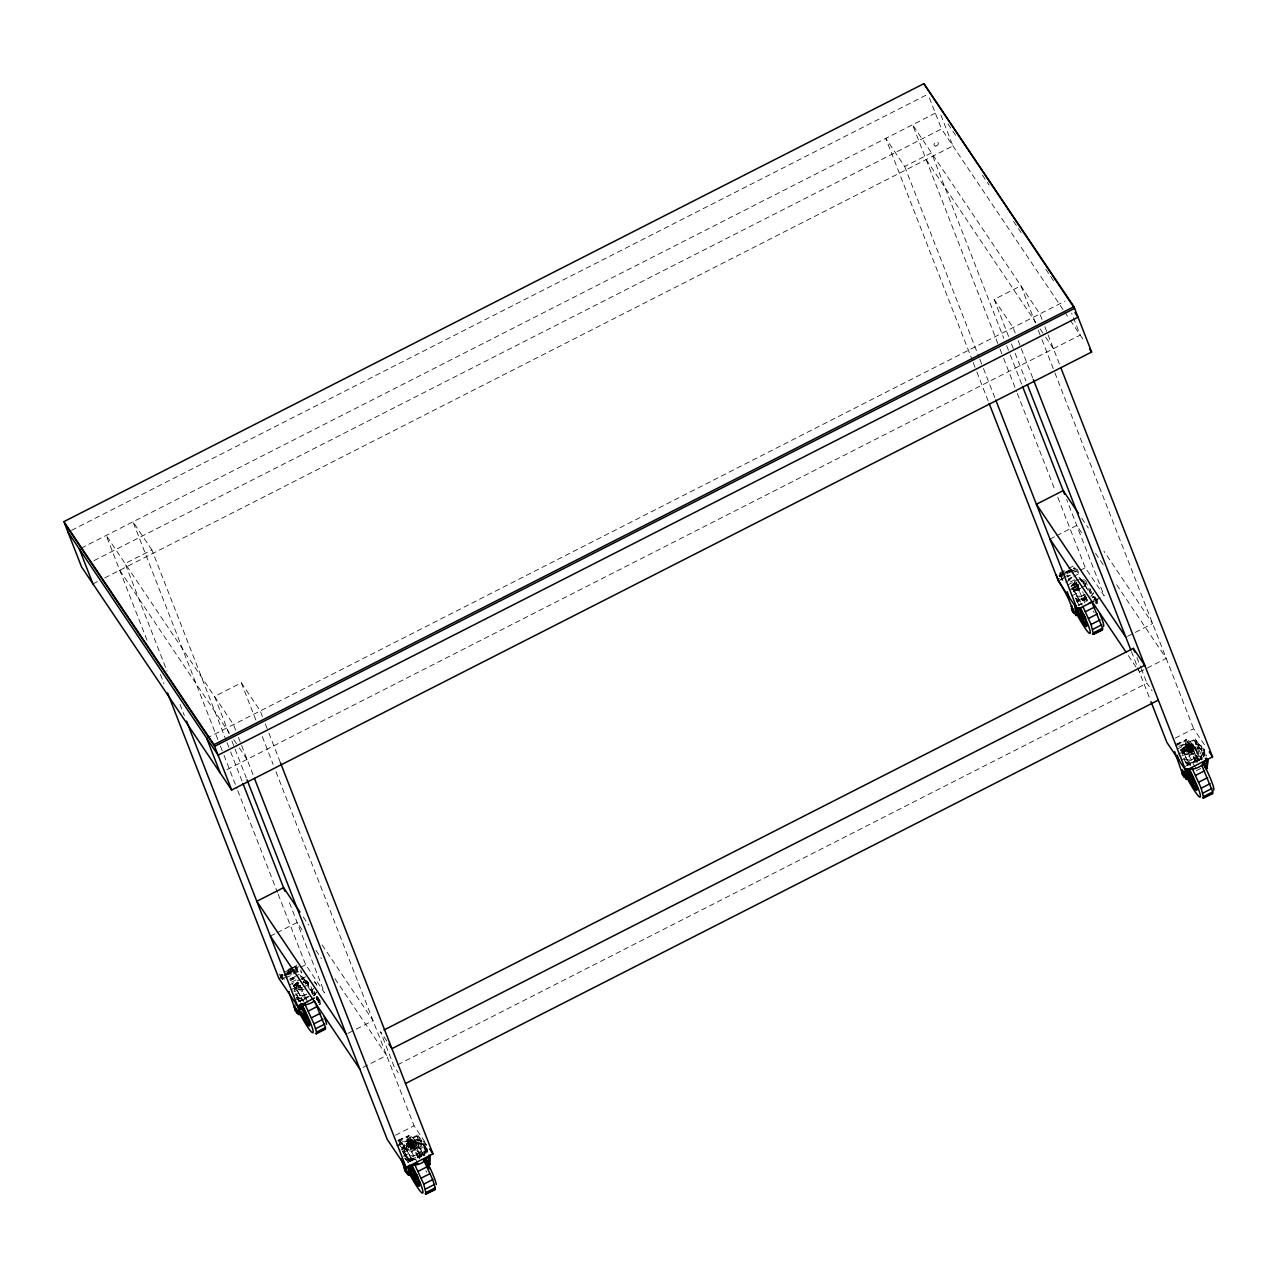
<?xml version="1.0" encoding="UTF-8"?>
<svg xmlns="http://www.w3.org/2000/svg" width="1278" height="1278" viewBox="0 0 1278 1278"><rect width="100%" height="100%" fill="white"/><g stroke="black" fill="none" stroke-linecap="round" stroke-linejoin="round"><path stroke-width="0.75" stroke-dasharray="5 3.75" d="M317.902 997.543A9.697 4.409 -30.2 0 0 317.695 997.383L319.037 1001.952L316.848 997.032M319.117 1004.748L320.235 1004.188L319.979 999.396M418.066 1163.683C401.196 1135.615 406.676 1121.269 423.881 1155.631A27.796 3.067 63 0 0 410.909 1136.669A27.796 3.067 63 0 0 418.162 1157.596M1093.201 596.97L1094.24 597.082M1096.62 602.353L1095.917 601.555L1096.62 601.954A9.841 8.658 -15.1 0 0 1095.885 599.67L1095.853 599.51M1195.569 767.727C1178.683 739.658 1184.179 725.313 1201.368 759.659A27.796 3.067 63 0 0 1188.396 740.697A27.796 3.067 63 0 0 1195.649 761.64M281.975 975.29L282.901 974.475M1096.412 598.551L1096.141 603.599M418.05 1157.948A18.946 2.093 63 0 1 413.752 1145.136L414.216 1143.506A20.208 2.221 63 0 1 422.555 1154.961M1191.176 749.243L1191.719 747.55A20.208 2.221 63 0 1 1200.042 759.004M404.056 1152.5L404.759 1150.44A11.007 7.348 -21.3 0 1 418.545 1143.411L420.957 1143.906A11.007 7.348 -21.3 0 1 425.079 1148.091L425.111 1150.088A11.007 7.348 -21.3 0 1 408.209 1158.683L406.244 1157.692M295.346 968.149L296.752 967.158M1061.683 576.378L1059.158 575.563L1064.143 573.023M319.053 1001.936L316.768 996.952M1093.68 596.714L1093.872 597.465M1097.738 598.727L1097.355 604.526M300.522 987.75L301.592 987.734L299.036 987.75L297.119 984.875L297.087 982.095M406.5 1144.209L409.455 1140.791L411.788 1140.232L414.344 1140.216L416.277 1143.091L416.947 1144.832L415.574 1146.813L411.66 1148.81L409.104 1148.826L406.5 1144.209L409.104 1148.826M409.455 1140.791L410.142 1142.532L408.225 1145.328M413.992 1148.251L413.321 1146.51L415.238 1143.714M1079.894 588.168L1076.14 588.391L1073.536 583.79L1074.91 581.794L1074.367 582.608M1183.987 748.253L1186.958 744.818L1189.291 744.275L1191.831 744.259L1193.764 747.135L1194.435 748.86L1193.077 750.857L1189.147 752.854L1186.607 752.854L1183.987 748.253L1186.607 752.854M1186.958 744.818L1187.629 746.56L1185.712 749.355M1191.479 752.295L1190.808 750.553L1192.725 747.758M403.113 1146.893L402.059 1148.507A13.259 8.85 -21.3 0 1 415.446 1140.104A13.259 8.85 -21.3 0 1 426.548 1145.679M298.157 984.252L298.701 983.437L294.307 985.785L292.534 983.325M407.331 1143.027L408.656 1141.494M415.574 1146.813L416.133 1146.015M1075.245 584.893L1076.523 583.151A1.901 1.262 -21.3 0 0 1076.859 583.295M1184.818 747.071L1186.144 745.537M1193.077 750.857L1193.62 750.042M1061.794 578.151L1059.861 573.886L1060.612 572.927M1062.353 576.298L1061.587 577.241L1063.296 581.634M298.701 983.437L297.119 984.875M409.551 1143.778L407.187 1145.951M413.992 1145.152A1.901 1.262 -21.3 0 0 411.069 1144.896A1.901 1.262 -21.3 0 0 411.5 1147.053A1.901 1.262 -21.3 0 0 413.992 1145.152L416.277 1143.091M1187.038 747.822L1184.674 749.994M1195.537 761.992A18.946 2.093 63 0 1 1191.24 749.18L1193.764 747.135M305.394 982.654L306.209 982.015L304.276 979.156L301.736 979.156A1.901 1.262 -21.3 0 1 302.039 979.252M1074.207 585.532L1076.571 583.359A13.259 8.85 -21.3 0 0 1073.696 585.116M397.857 1140.615L408.417 1135.854L421.692 1156.302M71.552 530.322L926.183 95.083M81.073 548.23L937.685 111.969M94.013 560.627L941.535 128.998L1063.615 310.41M226.318 740.793L151.89 549.907L125.1 563.55L167.003 671.046M972.51 360.811L885.798 138.407L904.696 166.507L931.486 152.865L1003.741 338.207M92.975 583.902L98.31 581.186M104.7 577.944L952.941 145.948L940.081 112.959M262.421 716.495L260.249 710.935L241.334 682.835L214.56 696.478L229.002 733.54M1008.614 336.513L994.156 299.435L1020.946 285.793L1035.388 322.871M206.685 738.221L1064.973 301.113M226.957 769.628L1080.214 335.092L1071.635 313.094M270.361 936.135L275.393 933.579M277.054 932.716L297.151 922.492L303.781 932.333M1049.973 539.092L1054.989 536.536M1056.666 535.69L1076.747 525.45L1083.377 535.306M1059.813 572.911L1066.89 569.301M1068.664 568.406L1073.983 565.691M1059.861 573.886L1066.81 570.339M1059.286 575.292L1064.686 572.528M1065.932 571.905L1072.769 568.359M1064.989 572.576L1069.127 570.483M1062.401 574.253L1071.986 569.349M1066.076 572.736L1074.766 568.295M1059.542 576.17L1072.37 569.605M288.029 969.555L296.879 965.05M1061.187 575.899L1074.99 569.605M290.473 968.74L297.423 965.194M284.004 972.494L289.195 969.858M290.921 968.98L297.838 965.449M1066.667 573.838L1071.651 571.298M287.965 970.577L296.656 966.152M1071.044 571.873L1076.268 569.205M282.374 974.475L281.112 975.114A39.378 4.345 63 0 1 282.837 975.897M287.598 971.887L292.582 969.347M286.767 972.814L293.716 969.283M295.458 968.389L298.924 966.615M1063.44 577.384L1070.389 573.838M1072.066 572.911L1077.21 570.292M287.246 972.957L290.729 971.2M292.454 970.306L299.419 966.775M284.179 974.635L293.62 969.81M287.422 973.564L294.068 970.178M1059.542 580.42L1069.974 575.116M278.892 978.389L282.23 976.696M283.908 975.833L290.601 972.43M292.279 971.568L298.972 968.165M300.649 967.318L305.682 964.746L324.58 992.862L288.461 900.191M1066.858 577.097L1070.213 575.388M1080.261 570.276L1085.278 567.72L1104.192 595.82L1066.619 499.442M287.917 974.028L294.563 970.657M285.25 975.641L290.473 972.989M280.729 978.581L281.847 978.005L280.553 974.267M287.965 974.826L291.448 973.053M293.189 972.175L298.397 969.507M282.853 978.501L291.544 974.012M293.253 973.133L300.106 969.651M1068.52 578.982L1071.986 577.209M1073.728 576.314L1078.951 573.662M1068.712 579.046L1071.699 577.528M285.921 978.005L298.093 971.807A39.81 4.393 63 0 1 301.848 973.021L300.138 968.628M1068.28 579.988L1071.268 578.471M1065.612 582.225L1073.073 578.423M289.675 979.204L293.157 977.446M294.898 976.552L301.848 973.021M290.122 979.156L294.595 976.887M1070.229 581.985L1074.702 579.701M291.192 979.331L294.164 977.814M289.994 980.817L295.969 977.782M1067.929 584.845L1080.837 578.327M291.64 982.095L296.113 979.811M1071.411 586.426L1077.386 583.391M289.339 984.955L300.282 979.427M302.007 978.549L305.474 976.791M1069.67 589.717L1077.13 585.915L1075.964 582.672M291.08 989.827L298.541 986.025M1073.169 591.57L1079.654 588.263M1081.268 587.433L1086.14 584.957M1072.226 587.704L1074.654 591.554L1080.629 588.503M294.435 991.744L302.551 987.606M304.18 986.792L309.036 984.316M1072.178 595.74L1079.638 591.938L1077.13 585.915M294.307 985.785L297.55 990.897L302.039 988.613M293.589 995.85L302.551 991.297L300.665 986.776M1074.654 591.554L1078.233 597.753L1084.207 594.717M1076.795 601.762L1082.77 598.711L1079.638 591.938M297.55 990.897L301.129 997.112L307.103 994.06M298.205 1001.872L305.666 998.07L302.551 991.297M1092.163 597.545L1093.281 596.986M1093.249 597.257L1093.728 597.002A9.841 8.658 -15.1 0 1 1095.661 599.238M1077.897 605.516L1086.3 601.251M1095.821 600.085L1100.837 597.529M1096.189 602.497L1095.917 600.213M317.902 1002.112L319.516 1001.696L318.462 1000.291A9.697 4.409 -30.2 0 0 318.478 998.342L319.037 1001.553L316.225 996.728M319.133 1004.444L320.251 1003.869M347.92 1033.391L354.613 1029.972M356.29 1029.125L373.032 1020.595L320.938 943.18M1127.515 636.348L1152.628 623.568L1103.857 551.09M363.16 1067.354L386.611 1055.42L333.59 976.648M1139.417 672.02L1166.207 658.394L1116.509 584.541M397.666 1064.766L1146.925 683.187L1152.117 690.887M395.621 1135.168L414.04 1125.79L426.277 1143.97M1175.233 738.141L1193.636 728.748L1205.873 746.943M1175.888 744.275L1185.904 739.898L1199.179 760.346M398.401 1140.232L408.417 1135.854M1176.958 744.451L1185.904 739.898M398.273 1141.893L407.235 1137.34M1175.776 745.937L1184.722 741.384M399.471 1140.407L401.404 1142.42L410.35 1137.851M1178.891 746.448L1187.853 741.895M396.563 1145.727L417.826 1134.896L423.178 1142.851L426.341 1145.312M1181.144 746.16L1195.313 738.94L1200.665 746.895L1203.828 749.355L1206.512 756.065M397.953 1145.919L416.963 1136.222L422.395 1144.305L425.542 1146.765L426.389 1150.855A11.997 8.003 -21.3 0 1 424.152 1155.296M1177.166 749.084L1194.467 740.266L1199.898 748.349L1203.045 750.809L1203.876 754.899A11.997 8.003 -21.3 0 1 1201.639 759.34M401.404 1142.42L404.088 1146.094L413.034 1141.542M1190.537 745.585L1181.575 750.138L1190.233 764.899M400.845 1150.136L409.807 1145.583M1178.348 754.18L1187.294 749.627M404.215 1152.069L420.43 1143.794M1181.703 756.097L1197.917 747.838M404.088 1146.094L407.331 1151.222L416.277 1146.654M1184.818 755.266L1193.764 750.697M403.369 1156.175L412.315 1151.606M1180.856 760.202L1189.802 755.649M407.331 1151.222L410.909 1157.421L419.855 1152.868M1188.396 761.464L1197.342 756.911M407.97 1162.181L415.43 1158.379M1183.971 766.992L1192.933 762.423M1196.288 770.714L1201.464 768.078M1073.536 583.79L1075.469 586.65L1077.801 586.091L1076.715 586.123M303.829 981.232L304.963 980.881L306.88 983.756L306.209 982.015M296.432 983.149L298.365 986.009L299.499 985.673M1194.435 748.86L1192.518 746.001L1189.067 746.799M1185.92 751.129L1189.371 750.33M416.947 1144.832L415.015 1141.957L411.58 1142.756M408.433 1147.085L411.883 1146.286M295.665 967.702L297.886 968.964M410.685 1140.455L412.874 1140.216M1188.077 744.483L1190.361 744.243M1077.61 588.407L1078.696 588.391M1191.256 746.544L1187.629 746.56M1187.182 750.585L1190.808 750.553M1188.077 752.87L1189.147 752.854M301.736 979.156L302.806 979.14A2.524 1.677 -21.3 0 0 301.704 978.117M413.768 1142.5L410.142 1142.532M409.695 1146.542L413.321 1146.51M410.573 1148.826L411.66 1148.81M1080.086 579.733L1082.754 581.746A6.31 4.217 -21.3 0 1 1085.549 586.123M319.005 1001.936L316.784 996.824M1197.246 744.211L1199.068 744.675M419.759 1140.184L421.564 1140.631M300.234 975.306L306.081 981.616L314.116 995.306A27.796 3.067 63 0 0 300.873 977.99M1185.489 762.615L1185.712 762.726A11.007 7.348 -21.3 0 0 1202.598 754.116L1202.231 751.256M296.464 997.367L298.445 998.358A11.007 7.348 -21.3 0 0 306.305 998.23M296.065 998.821L298.221 999.907A11.997 8.003 -21.3 0 0 303.765 1000.386M405.845 1159.13L407.986 1160.216A11.997 8.003 -21.3 0 0 413.529 1160.696M1073.648 568.502L1074.478 569.125M1188.668 748.205L1187.821 746.001M1189.754 748.924L1190.617 751.129M411.181 1144.161L410.334 1141.957M412.267 1144.88L413.129 1147.085M1194.515 754.915L1196.655 756.48M417.011 1150.887L419.168 1152.436M1074.958 585.516L1074.095 584.238M1075.852 587.816L1074.99 586.522M1193.013 747.135L1193.892 748.413M1185.409 749.994L1184.546 748.7M1186.303 752.279L1185.441 750.985M304.563 979.731L305.442 981.009M305.458 982.015L306.321 983.309M297.854 984.875L296.991 983.597M298.748 987.159L297.886 985.881M414.631 1140.807L415.494 1142.085M415.526 1143.091L416.388 1144.385M407.922 1145.951L407.059 1144.657M408.816 1148.235L407.954 1146.957M1093.872 596.714L1095.597 598.999M1083.425 583.95L1083.313 582.656M1080.517 578.614L1088.68 591.331M1081.779 580.308L1082.53 581.666M1192.23 744.77L1192.997 746.128M1094.112 596.986L1095.182 598.727M947.972 123.918L955.768 135.516M982.431 175.134L989.108 185.038M1013.566 221.382L1022.464 234.609M1045.803 269.307L1054.701 282.518M1064.718 312.056L1069.143 318.637M1070.261 320.283L1084.367 341.258M926.151 159.59L1035.723 322.407M1040.148 328.989L1044.573 335.571M1045.692 337.216L1053.439 348.734M994.156 299.435L1013.071 327.551L1015.243 333.111M1081.779 518.277L1088.345 528.022M1095.534 553.358L1104.368 566.489M1128.378 655.614L1138.315 670.391M1189.514 750.106L1191.415 752.934M1087.258 599.941L1086.779 599.222A11.997 8.003 -21.3 0 1 1077.945 601.091M1060.389 575.244L1061.667 577.145M151.89 549.907L132.976 521.791L219.688 744.195M119.765 570.26L229.337 733.093M233.762 739.674L238.187 746.24M239.29 747.886L247.037 759.404M303.269 916.933L308.733 925.064M386.755 1040.995L380.524 1031.745L394.103 1066.571L398.257 1072.737M315.922 950.385L321.449 958.596M412.027 1146.062L413.928 1148.89M281.639 975.881L283.812 979.124M279.163 974.076L284.036 981.248M1095.661 602.769L1096.268 603.727M317.327 996.792L318.462 998.821M1095.581 598.999A9.697 4.409 -30.2 0 0 1094.783 598.024L1094.687 598.967M317.887 1000.962L319.165 1003.086L318.861 999.955M1094.575 598.775L1094.687 599.733M1078.233 597.753L1081.907 604.622M410.909 1157.421L412.746 1160.855M317.775 1000.147L316.257 996.856M316.369 998.693L317.12 1000.147M301.129 997.112L303.892 1002.256M317.599 999.843L316.305 997.064M298.093 971.807L296.352 968.452A39.378 4.345 63 0 1 298.972 968.404M280.713 976.408L282.438 979.779M1082.77 598.711L1086.284 605.772M316.545 998.342L317.2 999.668M305.666 998.07L308.302 1003.358M318.765 998.869L319.165 999.907M1092.578 596.602L1093.057 597.721M1095.965 599.749L1096.268 600.548M1042.017 319.468L1039.861 313.909L912.572 124.765L999.284 347.169M1044.861 326.737L1059.366 363.942M1204.036 749.723L1204.371 750.601M1202.694 749.93L1203.045 750.809M1203.509 751.847L1205.122 756.001M1203.541 754.02L1203.876 754.899M1038.279 330.283L1041.171 337.696M1041.905 339.549L1054.19 371.051M1054.909 372.904L1193.636 728.748M1201.16 748.365L1201.512 749.243M1199.547 747.47L1199.898 748.349M1195.681 747.438L1196.016 748.317M1191.831 744.259L1192.518 746.001M1188.316 745.665L1190.713 751.815M929.378 97.831L941.535 128.998M1183.923 752.071L1184.259 752.95M1018.135 340.523L1033.295 379.438M1136.925 657.515L1140.503 666.685M1141.206 668.522L1146.925 683.187M1011.505 343.926L1014.397 351.338M1015.115 353.191L1025.946 380.988M1131.445 651.588L1150.232 699.769M1006.633 345.619L1009.524 353.032M1010.259 354.885L1021.809 384.534M1000.019 349.022L1002.895 356.434M1003.629 358.287L1016.633 391.643M1017.352 393.496L1054.925 489.873M1057.817 497.286L1085.278 567.72M1085.565 583.854L1085.214 582.976A6.31 4.217 -21.3 0 1 1084.591 586.426M1077.242 569.285L1078.376 572.209M1081.38 579.797L1082.051 581.538M1075.469 586.65L1076.14 588.391M1073.456 587.608L1073.808 588.487M904.696 166.507L979.124 357.409M979.859 359.262L982.75 366.674M983.469 368.527L995.035 398.177M973.229 362.664L976.12 370.077M976.839 371.93L988.405 401.58M265.313 723.907L268.204 731.32M268.923 733.173L280.489 762.838M426.021 1147.804L428.258 1153.587M425.207 1145.887L425.542 1146.765M426.037 1149.976L426.389 1150.855M423.673 1144.337L424.008 1145.2M424.743 1147.213L425.079 1148.091M422.059 1143.427L422.395 1144.305M241.334 682.835L255.792 719.897M262.294 736.575L273.141 764.388M276.016 771.8L414.04 1125.79M418.178 1143.395L418.529 1144.273M414.344 1140.216L415.015 1141.957M410.813 1141.637L413.209 1147.772M406.42 1148.027L406.771 1148.906M407.65 1159.338L407.986 1160.216M235.631 730.137L233.459 724.578L106.186 535.434L147.369 641.077M238.475 737.406L253.699 776.481M231.893 740.952L246.35 778.03M227.037 742.646L229.928 750.058M230.647 751.911L242.213 781.577M220.407 746.048L223.299 753.477M224.017 755.33L237.021 788.686M237.756 790.539L277.486 892.475M278.221 894.328L305.682 964.746M308.126 982.335L308.461 983.213A6.31 4.217 -21.3 0 0 304.164 980.977M304.276 979.156L304.963 980.881M298.365 986.009L299.036 987.75M296.368 986.951L296.704 987.83M297.886 999.029L298.221 999.907M180.022 704.402L184.351 715.52M160.389 674.449L163.999 683.714M1195.313 738.94L1202.422 759.388M1194.467 740.266L1201.304 759.963M1089.799 588.599L1092.259 595.692M1085.597 580.308L1089.91 592.704M417.826 1134.896L424.919 1155.36M416.963 1136.222L423.178 1154.13M313.925 991.488L315.155 995.035M310.969 986.744L314.037 995.61M1204.723 751.48L1204.755 753.876A13.259 8.85 -21.3 0 1 1202.278 758.781M427.251 1148.906L427.267 1149.833A13.259 8.85 -21.3 0 1 424.791 1154.753M1092.962 593.439A11.997 8.003 -21.3 0 1 1091.476 595.628M1093.76 592.657A13.259 8.85 -21.3 0 1 1089.783 597.257M1086.923 599.062A13.259 8.85 -21.3 0 1 1077.146 601.123M1086.06 597.8A11.007 7.348 -21.3 0 1 1077.961 599.51M1073.44 588.759A11.007 7.348 -21.3 0 1 1077.753 585.452M1083.185 583.79A11.007 7.348 -21.3 0 1 1085.869 583.742M1095.47 597.05A13.259 8.85 -21.3 0 1 1093.824 599.462M1082.226 604.542A11.997 8.003 -21.3 0 1 1079.303 604.59M1091.396 591.602A11.007 7.348 -21.3 0 1 1090.038 593.615M1085.725 596.922A11.007 7.348 -21.3 0 1 1075.197 598.136M1071.731 589.893A11.007 7.348 -21.3 0 1 1077.418 584.573M1059.095 575.915A39.378 4.345 63 0 1 1059.941 576.538M1060.98 577.592A39.378 4.345 63 0 1 1061.571 578.263M1075.213 571.985A39.81 4.393 63 0 1 1078.36 572.991M1073.536 568.231A39.378 4.345 63 0 1 1075.133 568.215M1075.581 568.582A39.378 4.345 63 0 1 1076.619 569.621M1060.836 579.301A39.81 4.393 63 0 1 1061.683 579.924M1086.06 599.717A18.946 2.093 63 0 1 1082.53 591.714M1094.224 612.657A12.636 1.39 63 0 1 1093.105 611.124M1087.274 600.596A12.636 1.39 63 0 1 1085.965 597.769M1086.204 597.433A20.208 2.221 63 0 1 1084.862 594.462A11.31 7.54 -21.3 0 1 1076.475 596.203M1087.067 601.155A27.796 3.067 63 0 1 1082.626 591.714M1079.047 577.273A27.796 3.067 63 0 1 1088.712 591.379M1072.098 588.184A27.796 3.067 63 0 1 1081.715 604.861M1076.955 601.235A27.796 3.067 63 0 1 1079.479 605.996M1075.389 598.088A18.946 2.093 63 0 1 1077.626 601.97M1090.645 588.982A11.31 7.54 -21.3 0 1 1089.255 591.043M1071.827 585.164A11.31 7.54 -21.3 0 1 1073.824 583.295M1081.859 580.052A11.31 7.54 -21.3 0 1 1084.607 580.004M1086.236 597.305A13.259 8.85 -21.3 0 1 1076.459 599.35M1071.012 586.41A13.259 8.85 -21.3 0 1 1073.344 584.238M1086.572 598.184A13.259 8.85 -21.3 0 1 1076.795 600.229M1077.53 584.365A2.412 1.613 -21.3 0 0 1078.312 586.921A2.524 1.677 -21.3 0 1 1076.907 584.957M1077.498 584.797A1.645 1.102 -21.3 0 0 1078.281 585.963A1.901 1.262 -21.3 0 1 1077.13 584.765A1.645 1.102 -21.3 0 0 1078.009 585.26M1078.504 586.011A2.524 1.677 -21.3 0 1 1076.859 583.551A2.524 1.677 -21.3 0 1 1075.9 583.135M1078.36 584.669A2.412 1.613 -21.3 0 1 1076.172 582.816M1078.648 585.484A2.524 1.677 -21.3 0 1 1076.38 584.877A2.524 1.677 -21.3 0 1 1076.891 582.88M1075.102 581.602A2.524 1.677 -21.3 0 1 1075.086 580.26M1076.747 584.094A1.901 1.262 -21.3 0 1 1076.731 583.103A6.31 4.217 -21.3 0 0 1074.047 588.966A6.31 4.217 -21.3 0 0 1081.236 590.085M1078.249 585.34A2.524 1.677 -21.3 0 1 1076.603 582.896M1078.169 586.714A2.524 1.677 -21.3 0 1 1076.827 584.717A1.901 1.262 -21.3 0 0 1078.44 585.196M1078.121 586.554A1.901 1.262 -21.3 0 1 1077.753 584.781M1078.44 587.417A2.524 1.677 -21.3 0 1 1077.849 584.541M1078.392 587.241A1.901 1.262 -21.3 0 1 1078.36 585.164M1076.747 583.742A1.901 1.262 -21.3 0 1 1076.38 583.183M1076.603 584.03A2.524 1.677 -21.3 0 1 1075.661 583.072M1078.201 587.545A3.163 2.109 -21.3 0 1 1076.907 584.477M1079.319 589.669A6.31 4.217 -21.3 0 1 1073.712 588.104A6.31 4.217 -21.3 0 1 1075.054 583.056M1080.932 580.739A6.31 4.217 -21.3 0 1 1084.607 582.049M404.838 1156.255A11.007 7.348 -21.3 0 1 404.088 1154.497M413.05 1160.728A13.259 8.85 -21.3 0 1 406.915 1160.2M403.752 1153.619A11.007 7.348 -21.3 0 1 417.331 1142.5A11.007 7.348 -21.3 0 1 422.123 1153.922A11.007 7.348 -21.3 0 1 404.487 1155.376M413.752 1145.136A18.946 2.093 63 0 1 421.5 1155.935M426.9 1172.325A12.636 1.39 63 0 1 425.782 1170.792M418.641 1157.453A12.636 1.39 63 0 1 420.286 1155.376M419.615 1158.651A20.208 2.221 63 0 1 414.216 1143.506M419.631 1155.711A10.208 1.118 63 0 1 421.804 1156.079M406.404 1160.632A12.636 1.39 63 0 1 405.685 1158.603M405.382 1156.51A12.636 1.39 63 0 1 409.104 1161.079M399.439 1144.002A27.796 3.067 63 0 1 412.714 1161.335M405.749 1159.306A10.208 1.118 63 0 1 406.404 1159.977M407.299 1161.223A10.208 1.118 63 0 1 408.401 1162.948M400.078 1145.615A27.796 3.067 63 0 1 408.784 1159.37M404.583 1154.258A20.208 2.221 63 0 1 409.136 1161.798M402.49 1150.903A18.946 2.093 63 0 1 410.302 1161.638M402.394 1149.018A11.31 7.54 -21.3 0 1 418.976 1139.944A11.31 7.54 -21.3 0 1 419.152 1153.123A11.31 7.54 -21.3 0 1 402.426 1151.063M426.58 1148.075A13.259 8.85 -21.3 0 1 406.228 1158.427M426.916 1148.954A13.259 8.85 -21.3 0 1 419.248 1157.852M416.037 1159.146A13.259 8.85 -21.3 0 1 404.183 1158.124M402.394 1149.385A13.259 8.85 -21.3 0 1 414.12 1141.254A13.259 8.85 -21.3 0 1 425.989 1144.433M1182.246 754.483A11.007 7.348 -21.3 0 1 1196.032 747.454L1198.445 747.949A11.007 7.348 -21.3 0 1 1202.566 752.135M1190.537 764.771A13.259 8.85 -21.3 0 1 1187.31 764.835M1181.894 753.605A11.007 7.348 -21.3 0 1 1196.527 746.687A11.007 7.348 -21.3 0 1 1200.729 756.672A11.007 7.348 -21.3 0 1 1185.361 761.848M1191.24 749.18A18.946 2.093 63 0 1 1198.988 759.979M1196.128 761.48A12.636 1.39 63 0 1 1197.79 759.42M1197.103 762.694A20.208 2.221 63 0 1 1191.719 747.55M1197.965 761.784A10.208 1.118 63 0 1 1196.288 756.416A10.208 1.118 63 0 1 1199.307 760.122M1180.553 749.483A27.796 3.067 63 0 1 1190.201 765.378M1183.795 759.068A27.796 3.067 63 0 1 1186.272 763.413M1185.569 761.8A18.946 2.093 63 0 1 1187.805 765.682M1180.6 750.937A11.31 7.54 -21.3 0 1 1195.633 743.828A11.31 7.54 -21.3 0 1 1199.946 754.084A11.31 7.54 -21.3 0 1 1184.163 759.404M1181.176 750.122A13.259 8.85 -21.3 0 1 1198.141 744.403A13.259 8.85 -21.3 0 1 1202.774 755.426A13.259 8.85 -21.3 0 1 1186.623 763.062M1181.527 751.001A13.259 8.85 -21.3 0 1 1200.665 746.08A13.259 8.85 -21.3 0 1 1199.611 760.091M1190.185 763.893A13.259 8.85 -21.3 0 1 1186.958 763.94M318.557 998.581A9.841 8.658 -15.1 0 1 319.516 1001.313M317.008 996.68A9.841 8.658 -15.1 0 1 318.014 997.783M314.644 991.84A11.007 7.348 -21.3 0 1 313.286 993.837M294.978 990.115A11.007 7.348 -21.3 0 1 298.285 986.296M306.097 983.149A11.007 7.348 -21.3 0 1 308.765 983.101M315.858 992.782A11.997 8.003 -21.3 0 1 314.388 994.971M316.656 992.016A13.259 8.85 -21.3 0 1 312.695 996.616M303.269 1000.418A13.259 8.85 -21.3 0 1 300.042 1000.466M308.621 996.281A11.007 7.348 -21.3 0 1 298.109 997.495M293.956 991.313A11.007 7.348 -21.3 0 1 297.934 985.418M302.982 982.846A11.007 7.348 -21.3 0 1 308.429 982.223M282.47 979.299A39.81 4.393 63 0 1 284.579 979.283M310.394 990.514A20.208 2.221 63 0 0 305.154 983.309A3.163 2.109 -21.3 0 1 305.25 984.3M311.177 991.824A20.208 2.221 63 0 1 312.791 994.651M292.534 984.156A27.796 3.067 63 0 1 302.934 1001.009M296.863 997.096A12.636 1.39 63 0 1 300.825 1003.342M295.729 993.373A27.796 3.067 63 0 1 300.697 1002.16M296.975 997.351A20.208 2.221 63 0 1 299.356 1001.489M296.272 994.252A18.946 2.093 63 0 1 300.538 1001.329M313.557 988.325A11.31 7.54 -21.3 0 1 312.151 990.386M304.979 994.907A11.31 7.54 -21.3 0 1 296.895 995.051M293.333 986.584A11.31 7.54 -21.3 0 1 296.72 982.654M309.132 996.648A13.259 8.85 -21.3 0 1 299.356 998.709M293.924 985.769A13.259 8.85 -21.3 0 1 296.256 983.581M314.18 981.52A13.259 8.85 -21.3 0 1 316.768 985.354M306.257 998.821A13.259 8.85 -21.3 0 1 296.8 998.997M294.259 986.648A13.259 8.85 -21.3 0 1 299.467 982.654M314.516 982.383A13.259 8.85 -21.3 0 1 316.225 984.108M300.458 986.073A2.412 1.613 -21.3 0 1 299.947 985.642A2.524 1.677 -21.3 0 0 300.33 986.424M300.522 985.961A2.524 1.677 -21.3 0 1 299.739 985.402M303.493 982.207A2.524 1.677 -21.3 0 1 304.036 982.654M301.928 978.948A1.901 1.262 -21.3 0 1 301.928 979.299M301.943 978.724A2.524 1.677 -21.3 0 1 302.71 979.283M303.621 982.095A2.524 1.677 -21.3 0 1 303.94 982.415M298.732 982.83A2.524 1.677 -21.3 0 1 298.573 982.415M304.132 989.428A6.31 4.217 -21.3 0 1 297.311 988.773A6.31 4.217 -21.3 0 1 298.301 983.293M300.41 986.76A3.163 2.109 -21.3 0 1 299.228 985.562M303.381 982.383A3.163 2.109 -21.3 0 1 304.068 982.526M303.829 980.098A6.31 4.217 -21.3 0 1 307.503 985.769M302.231 989.028A6.31 4.217 -21.3 0 1 296.608 987.447A6.31 4.217 -21.3 0 1 297.95 982.415M410.941 1147.34A2.524 1.677 -21.3 0 0 414.567 1145.056A2.524 1.677 -21.3 0 0 410.893 1144.321A2.524 1.677 -21.3 0 0 410.941 1147.34M411.468 1146.414A1.645 1.102 -21.3 0 0 413.561 1144.705A1.645 1.102 -21.3 0 0 410.973 1144.561A1.645 1.102 -21.3 0 0 411.468 1146.414M410.861 1146.446A2.524 1.677 -21.3 0 0 414.184 1143.89A2.524 1.677 -21.3 0 0 410.27 1143.554A2.524 1.677 -21.3 0 0 410.861 1146.446M411.181 1145.711A1.645 1.102 -21.3 0 0 413.289 1144.002A1.645 1.102 -21.3 0 0 410.701 1143.858A1.645 1.102 -21.3 0 0 411.181 1145.711M410.366 1145.168A2.524 1.677 -21.3 0 0 413.689 1142.628A2.524 1.677 -21.3 0 0 409.775 1142.292A2.524 1.677 -21.3 0 0 410.366 1145.168M410.605 1145.775A2.524 1.677 -21.3 0 0 413.928 1143.235A2.524 1.677 -21.3 0 0 410.014 1142.899A2.524 1.677 -21.3 0 0 410.605 1145.775M410.909 1145.008A1.645 1.102 -21.3 0 0 413.018 1143.299A1.645 1.102 -21.3 0 0 410.43 1143.155A1.645 1.102 -21.3 0 0 410.909 1145.008M409.743 1142.548A1.901 1.262 -21.3 0 0 412.235 1140.631A1.901 1.262 -21.3 0 0 409.295 1140.375A1.901 1.262 -21.3 0 0 409.743 1142.548M409.391 1142.692A2.524 1.677 -21.3 0 0 412.714 1140.152A2.524 1.677 -21.3 0 0 408.8 1139.8A2.524 1.677 -21.3 0 0 409.391 1142.692A6.31 4.217 -21.3 0 0 409.248 1150.12A6.31 4.217 -21.3 0 0 418.385 1144.497A6.31 4.217 -21.3 0 0 409.279 1142.532M409.982 1143.155A1.901 1.262 -21.3 0 0 412.474 1141.238A1.901 1.262 -21.3 0 0 409.535 1140.982A1.901 1.262 -21.3 0 0 409.982 1143.155M409.871 1143.906A2.524 1.677 -21.3 0 0 413.193 1141.366A2.524 1.677 -21.3 0 0 409.279 1141.03A2.524 1.677 -21.3 0 0 409.871 1143.906M409.631 1143.299A2.524 1.677 -21.3 0 0 412.954 1140.759A2.524 1.677 -21.3 0 0 409.04 1140.423A2.524 1.677 -21.3 0 0 409.631 1143.299M409.503 1141.925A1.901 1.262 -21.3 0 0 411.995 1140.024A1.901 1.262 -21.3 0 0 409.056 1139.768A1.901 1.262 -21.3 0 0 409.503 1141.925M410.717 1145.024A1.901 1.262 -21.3 0 0 413.193 1143.123A1.901 1.262 -21.3 0 0 410.27 1142.867A1.901 1.262 -21.3 0 0 410.717 1145.024A2.524 1.677 -21.3 0 0 411.404 1147.836A2.524 1.677 -21.3 0 0 414.727 1145.296A2.524 1.677 -21.3 0 0 410.813 1144.96M410.957 1145.631A1.901 1.262 -21.3 0 0 413.433 1143.73A1.901 1.262 -21.3 0 0 410.51 1143.475A1.901 1.262 -21.3 0 0 410.957 1145.631M411.228 1146.334A1.901 1.262 -21.3 0 0 413.705 1144.433A1.901 1.262 -21.3 0 0 410.781 1144.177A1.901 1.262 -21.3 0 0 411.228 1146.334M411.133 1147.149A2.524 1.677 -21.3 0 0 414.455 1144.593A2.524 1.677 -21.3 0 0 410.542 1144.257A2.524 1.677 -21.3 0 0 411.133 1147.149M411.772 1147.74A1.901 1.262 -21.3 0 0 414.264 1145.839A1.901 1.262 -21.3 0 0 411.324 1145.583A1.901 1.262 -21.3 0 0 411.772 1147.74M410.478 1144.417A1.901 1.262 -21.3 0 0 412.97 1142.516A1.901 1.262 -21.3 0 0 410.03 1142.26A1.901 1.262 -21.3 0 0 410.478 1144.417M410.126 1144.561A2.524 1.677 -21.3 0 0 413.449 1142.021A2.524 1.677 -21.3 0 0 409.535 1141.685A2.524 1.677 -21.3 0 0 410.126 1144.561M410.238 1143.81A1.901 1.262 -21.3 0 0 412.73 1141.893A1.901 1.262 -21.3 0 0 409.791 1141.653A1.901 1.262 -21.3 0 0 410.238 1143.81M409.599 1150.999A6.31 4.217 -21.3 0 0 418.721 1145.376A6.31 4.217 -21.3 0 0 409.615 1143.411A6.31 4.217 -21.3 0 0 409.599 1150.999M411.165 1147.979A3.163 2.109 -21.3 0 0 415.318 1144.8A3.163 2.109 -21.3 0 0 410.43 1144.369A3.163 2.109 -21.3 0 0 411.165 1147.979M1188.428 751.384A2.524 1.677 -21.3 0 0 1192.054 749.1A2.524 1.677 -21.3 0 0 1188.396 748.365A2.524 1.677 -21.3 0 0 1188.428 751.384M1188.476 751.464A2.524 1.677 -21.3 0 0 1192.102 749.196A2.524 1.677 -21.3 0 0 1188.428 748.445A2.524 1.677 -21.3 0 0 1188.476 751.464M1188.955 750.442A1.645 1.102 -21.3 0 0 1191.064 748.748A1.645 1.102 -21.3 0 0 1188.46 748.604A1.645 1.102 -21.3 0 0 1188.955 750.442M1188.157 750.681A2.524 1.677 -21.3 0 0 1191.783 748.397A2.524 1.677 -21.3 0 0 1188.125 747.662A2.524 1.677 -21.3 0 0 1188.157 750.681M1188.684 749.739A1.645 1.102 -21.3 0 0 1190.776 748.045A1.645 1.102 -21.3 0 0 1188.189 747.902A1.645 1.102 -21.3 0 0 1188.684 749.739M1187.853 749.212A2.524 1.677 -21.3 0 0 1191.176 746.671A2.524 1.677 -21.3 0 0 1187.262 746.336A2.524 1.677 -21.3 0 0 1187.853 749.212M1187.885 749.978A2.524 1.677 -21.3 0 0 1191.511 747.694A2.524 1.677 -21.3 0 0 1187.837 746.959A2.524 1.677 -21.3 0 0 1187.885 749.978M1188.412 749.052A1.645 1.102 -21.3 0 0 1190.505 747.342A1.645 1.102 -21.3 0 0 1187.917 747.199A1.645 1.102 -21.3 0 0 1188.412 749.052A2.524 1.677 -21.3 0 0 1188.907 751.879A2.524 1.677 -21.3 0 0 1192.214 749.339A2.524 1.677 -21.3 0 0 1188.316 749.004M1187.613 749.275A2.524 1.677 -21.3 0 0 1191.24 746.991A2.524 1.677 -21.3 0 0 1187.566 746.256A2.524 1.677 -21.3 0 0 1187.613 749.275M1187.23 746.576A1.901 1.262 -21.3 0 0 1189.722 744.675A1.901 1.262 -21.3 0 0 1186.799 744.419A1.901 1.262 -21.3 0 0 1187.23 746.576M1186.895 746.735A2.524 1.677 -21.3 0 0 1190.201 744.179A2.524 1.677 -21.3 0 0 1186.303 743.844A2.524 1.677 -21.3 0 0 1186.895 746.735M1187.47 747.199A1.901 1.262 -21.3 0 0 1189.962 745.282A1.901 1.262 -21.3 0 0 1187.038 745.026A1.901 1.262 -21.3 0 0 1187.47 747.199M1187.358 747.949A2.524 1.677 -21.3 0 0 1190.681 745.409A2.524 1.677 -21.3 0 0 1186.767 745.074A2.524 1.677 -21.3 0 0 1187.358 747.949M1187.134 747.342A2.524 1.677 -21.3 0 0 1190.441 744.802A2.524 1.677 -21.3 0 0 1186.543 744.451A2.524 1.677 -21.3 0 0 1187.134 747.342A6.31 4.217 -21.3 0 0 1187.086 755.042A6.31 4.217 -21.3 0 0 1196.224 749.419A6.31 4.217 -21.3 0 0 1187.118 747.454M1187.006 745.969A1.901 1.262 -21.3 0 0 1189.483 744.068A1.901 1.262 -21.3 0 0 1186.559 743.812A1.901 1.262 -21.3 0 0 1187.006 745.969M1188.205 749.068A1.901 1.262 -21.3 0 0 1190.697 747.167A1.901 1.262 -21.3 0 0 1187.757 746.911A1.901 1.262 -21.3 0 0 1188.205 749.068M1188.093 749.819A2.524 1.677 -21.3 0 0 1191.415 747.279A2.524 1.677 -21.3 0 0 1187.502 746.943A2.524 1.677 -21.3 0 0 1188.093 749.819M1188.444 749.675A1.901 1.262 -21.3 0 0 1190.936 747.774A1.901 1.262 -21.3 0 0 1187.997 747.518A1.901 1.262 -21.3 0 0 1188.444 749.675M1188.348 750.474A2.524 1.677 -21.3 0 0 1191.671 747.934A2.524 1.677 -21.3 0 0 1187.757 747.598A2.524 1.677 -21.3 0 0 1188.348 750.474M1188.716 750.378A1.901 1.262 -21.3 0 0 1191.208 748.477A1.901 1.262 -21.3 0 0 1188.268 748.221A1.901 1.262 -21.3 0 0 1188.716 750.378M1188.62 751.176A2.524 1.677 -21.3 0 0 1191.943 748.636A2.524 1.677 -21.3 0 0 1188.029 748.301A2.524 1.677 -21.3 0 0 1188.62 751.176M1189.003 751.097A1.901 1.262 -21.3 0 0 1191.479 749.196A1.901 1.262 -21.3 0 0 1188.556 748.94A1.901 1.262 -21.3 0 0 1189.003 751.097M1189.259 751.784A1.901 1.262 -21.3 0 0 1191.751 749.882A1.901 1.262 -21.3 0 0 1188.828 749.627A1.901 1.262 -21.3 0 0 1189.259 751.784M1187.965 748.461A1.901 1.262 -21.3 0 0 1190.457 746.544A1.901 1.262 -21.3 0 0 1187.518 746.304A1.901 1.262 -21.3 0 0 1187.965 748.461A3.163 2.109 -21.3 0 0 1188.668 752.023A3.163 2.109 -21.3 0 0 1192.805 748.844A3.163 2.109 -21.3 0 0 1187.917 748.413M1187.629 748.604A2.524 1.677 -21.3 0 0 1190.936 746.064A2.524 1.677 -21.3 0 0 1187.022 745.729A2.524 1.677 -21.3 0 0 1187.629 748.604M1187.725 747.854A1.901 1.262 -21.3 0 0 1190.217 745.937A1.901 1.262 -21.3 0 0 1187.294 745.681A1.901 1.262 -21.3 0 0 1187.725 747.854M1186.735 754.164A6.31 4.217 -21.3 0 0 1195.873 748.541A6.31 4.217 -21.3 0 0 1186.767 746.576A6.31 4.217 -21.3 0 0 1186.735 754.164M303.477 982.494A2.524 1.677 -21.3 0 0 303.445 981.169A2.524 1.677 -21.3 0 1 303.461 982.494M303.956 982.59A2.524 1.677 -21.3 0 0 303.221 981.504A2.524 1.677 -21.3 0 1 303.86 982.622M935.959 146.012A2.38 1.757 -33.9 0 0 938.148 142.769A2.38 1.757 -33.9 0 0 934.346 143.424A2.38 1.757 -33.9 0 0 935.959 146.012"/><path stroke-width="1.5" d="M297.311 1011.138C299.675 1016.202 292.534 1001.537 295.953 1009.924M297.742 1006.313L298.717 1010.211C300.458 1027.065 287.358 987.654 288.972 991.696M298.605 1005.355L299.531 1014.029M315.346 1033.567L316.417 1033.742L316.529 1032.081L313.957 1023.838L304.803 1003.981M316.417 1033.742L325.363 1029.189L325.491 1027.528L314.644 1001.185M407.506 1166.638L408.481 1170.536C410.334 1185.105 400.861 1159.098 401.084 1158.747M408.385 1165.664L409.855 1174.754L408.8 1173.667M427.443 1162.261L426.389 1160.839M423.529 1159.737L432.683 1179.594L435.255 1187.837L435.127 1189.498L425.111 1193.876L426.181 1194.067L423.737 1184.163L414.583 1164.29M428.849 1162.261L428.593 1161.223L428.817 1162.261M428.897 1155.216L428.881 1165.073L426.532 1161.846M430.207 1155.072L429.999 1164.498L428.929 1163.395M1074.83 606.97L1076.06 615.661L1071.443 608.04L1074.734 613.328M1075.709 605.996L1077.194 615.085L1076.124 613.999M1091.731 601.826L1102.579 628.169L1102.467 629.83L1092.45 634.207L1093.505 634.399L1091.061 624.495L1082.785 606.379M1206.927 768.142L1208.205 760.57L1206.464 758.189A13.259 8.85 -21.3 0 1 1186.112 768.621L1184.706 772.535L1185.984 774.58L1186.24 779.372L1181.479 771.129L1174.706 751.624M1185.872 769.707L1187.358 778.797L1186.288 777.695M1205.234 766.768L1204.515 764.979M1192.07 768.334L1201.224 788.206L1203.668 798.095L1212.63 793.542L1212.742 791.881L1201.895 765.538M1205.25 758.397L1206.847 760.57L1206.368 769.116L1204.707 767.056M63.9 521.632L923.866 83.677L1073.951 306.704L1091.62 352.041L231.669 789.996L81.568 566.953L63.9 521.632L213.985 744.675L231.669 789.996M213.985 744.675L1073.951 306.704M1074.606 308.365L214.64 746.32L64.539 523.293M1074.926 613.248C1070.884 608.6 1074.207 607.082 1057.833 579.222L1058.951 578.662M1070.996 606.507L1072.114 605.948M293.892 1005.866L295.01 1005.291M167.61 692.98L278.892 978.389L297.806 1006.505L314.548 997.974M989.124 403.433L1058.488 581.362L1077.402 609.462L1094.144 600.932M297.646 1012.703L294.403 1007.288L296.24 1011.601L295.458 1008.709A9.697 4.409 -30.2 0 0 296.24 1011.601M1076.092 615.357L1077.21 614.782M1085.421 611.683L1094.383 607.13M298.988 1014.7L300.106 1014.125M308.333 1011.042L317.279 1006.473M1088.552 618.456L1097.498 613.903M311.449 1017.815L320.395 1013.246M1091.061 624.495L1100.007 619.926M313.957 1023.838L322.919 1019.285M1092.786 629.351L1101.748 624.798M315.698 1028.71L324.644 1024.157M1093.633 632.738L1102.579 628.169M1093.505 634.399L1102.467 629.83M316.529 1032.081L325.491 1027.528M316.832 1032.8L322.807 1029.764M384.087 1029.94L1133.346 648.361L1144.753 665.311L391.931 1048.695L388.832 1044.078M405.509 1083.52L1158.331 700.136M403.672 1166.175L404.791 1165.616M247.069 779.884L387.25 1139.433L406.164 1167.533L432.954 1153.89L280.489 762.838M1150.967 701.622L1166.862 742.39L1185.776 770.506L1212.55 756.864L1060.804 367.649M428.817 1161.878L429.296 1161.622A9.841 8.658 -15.1 0 0 428.769 1159.769M408.768 1175.025L409.887 1174.45M428.897 1164.753L430.031 1164.194M1186.256 779.053L1187.374 778.494M1206.4 768.797L1207.518 768.238M418.098 1171.351L427.044 1166.798M1195.585 775.395L1204.547 770.842M421.213 1178.124L430.175 1173.571M1198.716 782.168L1207.662 777.615M423.737 1184.163L432.683 1179.594M1201.224 788.206L1210.17 783.638M425.462 1189.019L434.424 1184.466M1202.965 793.063L1211.911 788.51M426.309 1192.406L435.255 1187.837M1203.796 796.45L1212.742 791.881M1202.614 797.919L1210.074 794.133M426.181 1194.067L435.127 1189.498M1205.106 766.848L1204.18 765.394M1211.56 793.366L1212.63 793.542M324.292 1029.014L325.363 1029.189M299.212 1005.738L300.969 1009.732M428.913 1161.654L428.913 1160.568M1078.057 610.373L1077.258 607.817M1186.639 770.267L1188.7 774.58L1187.965 773.653M1183.62 771.177L1184.227 772.088M297.502 1012.543L294.914 1007.16L297.295 1011.106M409.567 1167.932C413.369 1175.169 408.369 1163.252 409.311 1167.373M1073.488 306.72L923.866 83.677M1074.942 312.583L1078.041 317.216L218.091 755.17L67.99 532.127M1089.559 348.958L1091.62 352.041M1078.488 513.389L1063.168 490.624L1036.394 504.267L1125.838 637.211M1209.212 751.895L1212.55 756.864M1049.973 539.092L1126.174 652.339M299.979 912.061L283.572 887.667L256.782 901.31L346.242 1034.237M429.616 1148.938L432.954 1153.89M270.361 936.135L359.821 1069.063M426.692 1161.351L427.699 1162.836L427.235 1161.446M296.24 1011.601L297.295 1013.023L296.24 1010.131M1203.253 762.407L1203.652 763.254M1204.291 765.73L1203.157 763.621M425.862 1158.555L427.651 1162.309M1203.62 763.046L1204.371 764.5M426.133 1159.018L427.203 1161.175M300.394 1008.789L299.803 1007.623M1187.358 772.567L1186.591 770.906M1205.489 763.94L1205.25 763.413M406.005 1170.456L407.059 1173.348L404.663 1167.357L405.717 1170.249M1184.562 775.474L1182.15 771.401L1185.073 777.12L1184.562 775.49M1075.485 611.124L1075.533 611.459M1186.863 770.57L1187.55 772.327M1033.295 379.438L1185.776 770.506M1133.346 648.361L1134.784 652.02M1027.4 384.694L1130.854 650.039M1022.528 386.387L1064.606 494.298M995.754 400.03L1077.402 609.462M409.375 1166.542L410.046 1168.284M254.418 778.334L406.164 1167.533M242.932 783.43L284.994 891.325M206.685 738.221L220.263 773.046M299.595 1006.217L300.282 1007.975M186.524 721.08L297.806 1006.505M79.396 549.077L92.975 583.902M1205.138 766.353L1204.723 765.49M1182.278 769.66L1182.597 770.57M1177.31 755.33L1179.163 760.698M1067.194 591.762L1069.031 597.082M1056.267 574.717L1057.833 579.222M1091.492 601.65A13.259 8.85 -21.3 0 1 1088.632 603.456M1080.309 607.609A27.796 3.067 63 0 1 1090.182 633.185A27.796 3.067 63 0 1 1076.955 614.43M1069.191 598.551A27.796 3.067 63 0 1 1066.89 593.024M1099.831 613.775A27.796 3.067 63 0 1 1103.537 626.444M1078.169 607.689A10.208 1.118 63 0 1 1082.131 617.498A10.208 1.118 63 0 1 1077.865 611.922M1087.179 624.862A18.946 2.093 63 0 1 1077.833 611.299M1084.079 614.91A18.946 2.093 63 0 1 1085.645 618.68M1079.702 608.28A20.208 2.221 63 0 1 1086.635 626.555A20.208 2.221 63 0 1 1076.667 612.082M1080.916 609.798A12.636 1.39 63 0 1 1081.923 616.827M423.417 1160.775A11.997 8.003 -21.3 0 0 425.526 1158.795A27.796 3.067 63 0 1 436.325 1184.594M417.922 1163.571A11.997 8.003 -21.3 0 1 414.903 1164.21M428.146 1156.718A13.259 8.85 -21.3 0 1 411.532 1165.169M412.155 1165.664A27.796 3.067 63 0 1 422.89 1192.741A27.796 3.067 63 0 1 409.631 1174.099M424.999 1159.545A20.208 2.221 63 0 1 429.44 1168.763M409.599 1165.041A10.208 1.118 63 0 1 414.807 1177.166A10.208 1.118 63 0 1 409.295 1169.274M419.855 1184.546A18.946 2.093 63 0 1 410.494 1170.967M416.756 1174.578A18.946 2.093 63 0 1 418.321 1178.348M419.408 1181.399A18.946 2.093 63 0 1 419.935 1183.508M411.58 1166.383A20.208 2.221 63 0 1 419.376 1186.128A20.208 2.221 63 0 1 409.343 1171.75M413.593 1169.466A12.636 1.39 63 0 1 414.583 1176.495M1189.642 769.707A27.796 3.067 63 0 1 1200.393 796.769A27.796 3.067 63 0 1 1187.118 778.142M1203.077 762.87A27.796 3.067 63 0 1 1213.701 790.155M1187.086 769.084A10.208 1.118 63 0 1 1192.294 781.209A10.208 1.118 63 0 1 1186.783 773.318M1189.61 770.57A12.636 1.39 63 0 1 1194.371 781.657A12.636 1.39 63 0 1 1192.086 780.538M1190.729 778.398A12.636 1.39 63 0 1 1189.243 775.81M1197.422 787.552A18.946 2.093 63 0 1 1187.997 774.995M1189.067 770.426A20.208 2.221 63 0 1 1196.863 790.171A20.208 2.221 63 0 1 1186.831 775.794M314.404 1001.009A13.259 8.85 -21.3 0 1 301.752 1004.859M305.138 1003.885A11.997 8.003 -21.3 0 1 302.215 1003.949M302.375 1005.355A27.796 3.067 63 0 1 313.126 1032.416A27.796 3.067 63 0 1 299.867 1013.789M324.197 1016.729A27.796 3.067 63 0 1 326.561 1024.285M299.835 1004.716A10.208 1.118 63 0 1 305.011 1016.505A10.208 1.118 63 0 1 300.761 1011.265M310.091 1024.221A18.946 2.093 63 0 1 302.263 1013.486M301.816 1006.074A20.208 2.221 63 0 1 309.596 1025.819A20.208 2.221 63 0 1 299.563 1011.425M300.825 1003.342A12.636 1.39 63 0 1 306.896 1016.521A12.636 1.39 63 0 1 304.819 1016.17M404.695 1167.485L407.522 1173.076L404.806 1167.501M1181.671 771.64L1184.562 777.375L1181.671 771.64M1071.986 608.088L1071.507 608.328A9.841 8.658 -15.1 0 0 1074.399 613.28L1071.986 608.088M1073.041 609.111L1072.562 609.35A9.697 4.409 -30.2 0 0 1073.328 612.258L1073.041 609.111M294.883 1007.431L294.403 1007.687A9.841 8.658 -15.1 0 0 297.295 1012.623L294.883 1007.431M404.663 1167.757L404.167 1167.996A9.841 8.658 -15.1 0 0 407.059 1172.948L404.663 1167.757M1182.15 771.8L1181.671 772.04A9.841 8.658 -15.1 0 0 1184.562 776.992L1182.15 771.8M405.717 1168.779L405.238 1169.019A9.697 4.409 -30.2 0 0 406.005 1171.926L405.717 1168.779M1183.204 772.823L1182.725 773.062A9.697 4.409 -30.2 0 0 1183.492 775.97L1183.204 772.823"/></g></svg>
